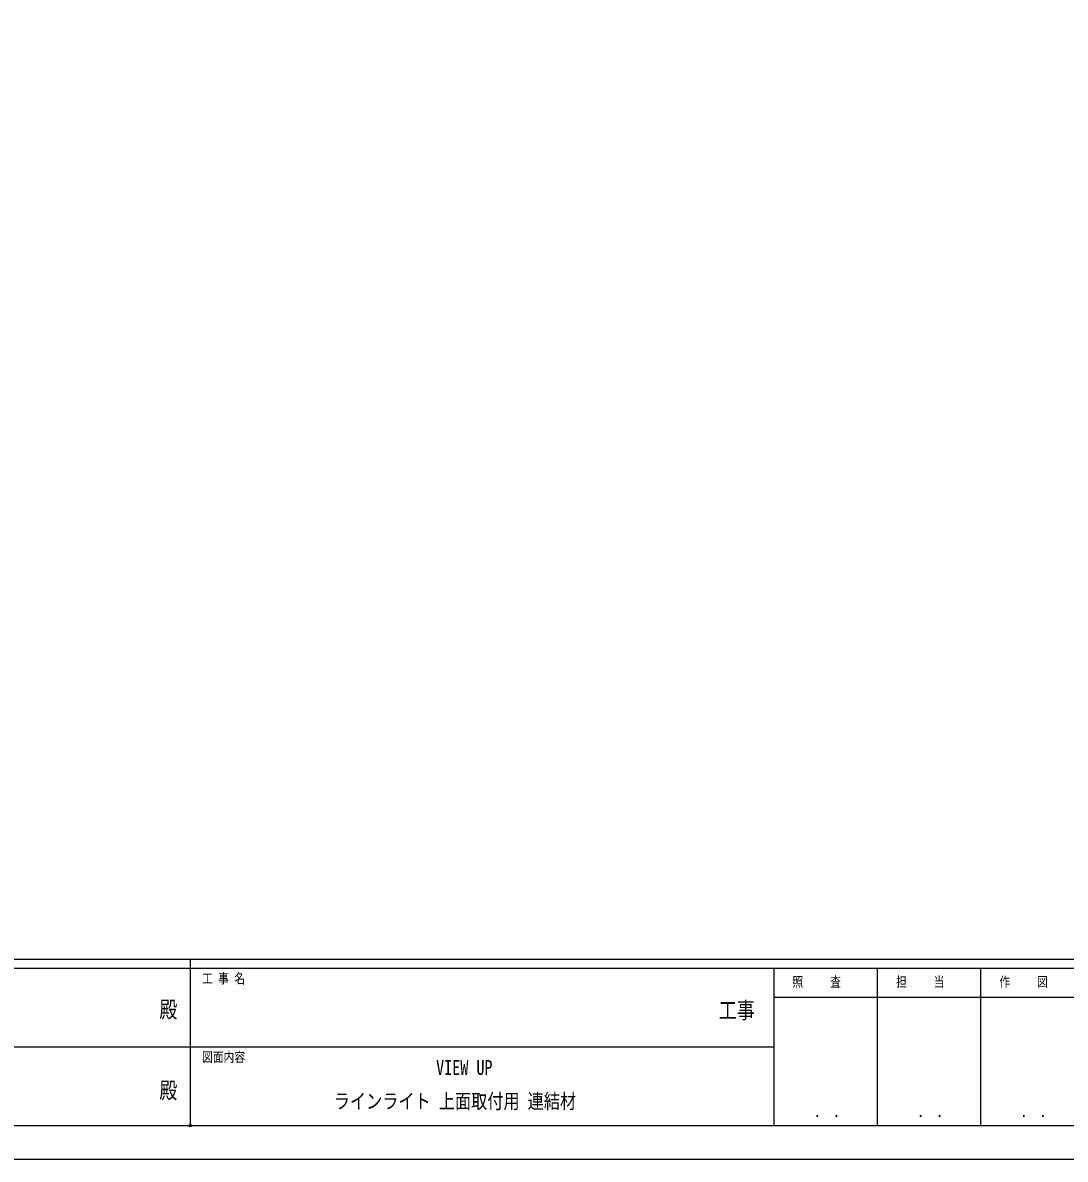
# Model space of a CAD drawing. Units: millimetres, scale not verified. Extents: x -841 to 841, y -594 to 594.
# Drawn here: x -76 to 389, y -594 to -88 of the extents above; entities that cross this region are included whole.
import ezdxf
from ezdxf.enums import TextEntityAlignment as Align

# ---------------------------------------------------------------- set-up
doc = ezdxf.new("R2010")
doc.units = ezdxf.units.MM
doc.header["$LTSCALE"] = 2
doc.header["$PDMODE"] = 32
doc.header["$PDSIZE"] = 1
doc.layers.add('0-1_USER1', color=3, linetype='Continuous')
doc.layers.add('0-6_YKK_ZWAK', color=7, linetype='Continuous')
doc.styles.add('ＭＳ ゴシック', font='')
doc.styles.get('ＭＳ ゴシック').set_extended_font_data('MS Gothic')

msp = doc.modelspace()

# ---------------------------------------------------------------- linework, layer by layer
at = {"layer": '0-6_YKK_ZWAK'}
for p, q in [((779.004, -505), (-780.996, -505)), ((-0.996, -505), (-0.996, -579)), ((-0.996, -509), (-260.996, -509)), ((259.004, -509), (-0.996, -509)), ((305.004, -509), (305.004, -579)), ((351.004, -509), (351.004, -579)), ((397.004, -522), (259.004, -522)), ((-259.496, -544), (-0.996, -544)), ((-0.996, -544), (259.004, -544)), ((-260.996, -579), (-0.996, -579)), ((-0.996, -579), (259.004, -579)), ((259.004, -579), (397.004, -579))]:
    msp.add_line(p, q, dxfattribs=at)
msp.add_lwpolyline([(-841, -594), (841, -594), (841, 594), (-841, 594)], close=True, dxfattribs=at)
msp.add_lwpolyline([(397.004, -509), (259.004, -509), (259.004, -579)], dxfattribs=at)
msp.add_point((-0.996, -579), dxfattribs=at)

# ---------------------------------------------------------------- texts
at = {"layer": '0-1_USER1', "style": 'ＭＳ ゴシック', "width": 0.8}
for s, p in [('VIEW UP', (108.535, -558.396)), ('ラインライト 上面取付用 連結材', (62.935, -573.396))]:
    msp.add_text(s, height=6.598, dxfattribs=at).set_placement(p, align=Align.BOTTOM_LEFT)
at = {"layer": '0-6_YKK_ZWAK', "style": 'ＭＳ ゴシック', "width": 0.8}
for s, height, p in [('工 事 名', 4.399, (4.254, -517)), ('照     査', 4.399, (267.284, -518.5)), ('担     当', 4.399, (313.444, -518.5)), ('作     図', 4.399, (359.444, -518.5)), ('殿', 7.331, (-14.733, -533.167)), ('工事', 7.331, (234.467, -533.493)), ('図面内容', 4.399, (4.254, -552)), ('殿', 7.331, (-14.733, -569.167)), ('． ．', 5.183, (277, -576.87)), ('． ．', 5.183, (323, -576.87)), ('． ．', 5.183, (369, -576.87))]:
    msp.add_text(s, height=height, dxfattribs=at).set_placement(p, align=Align.BOTTOM_LEFT)

doc.saveas('drawing.dxf')
